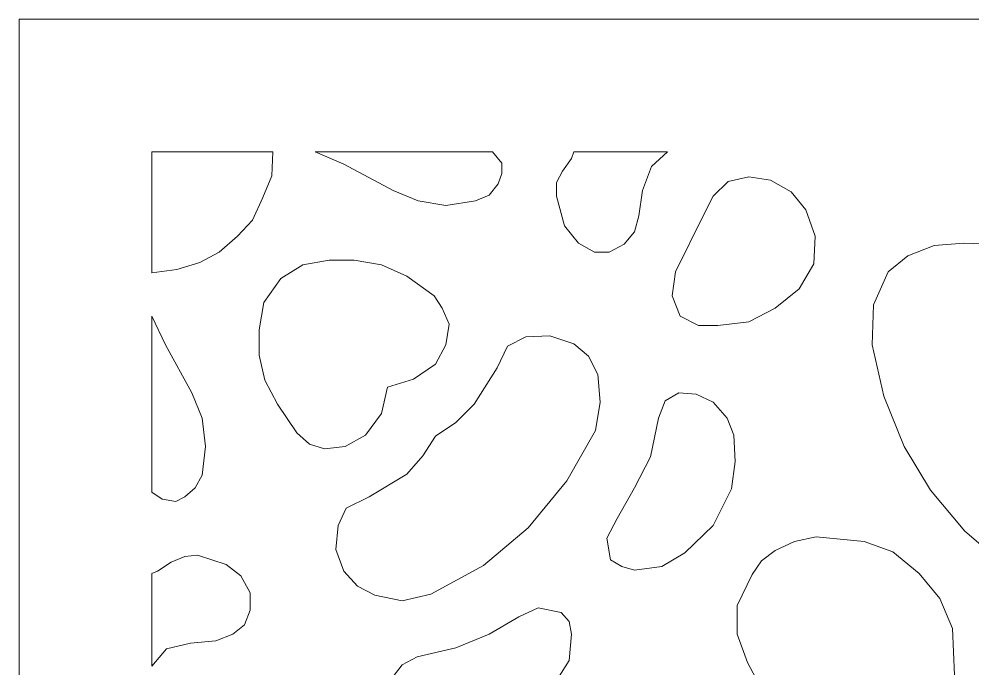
# Model space of a CAD drawing. Header units: centimetres. Extents: x -7.3 to 5.6, y -12.5 to 13.9.
# Drawn here: x -7.261 to -2.605, y -2.775 to 0.398 of the extents above; entities that cross this region are included whole.
import ezdxf

# ---------------------------------------------------------------- set-up
doc = ezdxf.new("R2010")
doc.units = ezdxf.units.CM
doc.header["$MEASUREMENT"] = 0
doc.layers.add('layer 1', color=7, linetype='Continuous')

msp = doc.modelspace()

# ---------------------------------------------------------------- linework, layer by layer
at = {"layer": 'layer 1', "color": 177, "lineweight": 9}
for points, knots in [([(-7.26074, 0.39811), (-7.26074, 0.39811), (5.63915, 0.39811), (5.63915, 0.39811), (5.63915, 0.39811), (5.63915, 0.39811), (5.63915, -12.48503), (5.63915, -12.48503), (5.63915, -12.48503), (5.63915, -12.48503), (-7.26074, -12.48503), (-7.26074, -12.48503), (-7.26074, -12.48503), (-7.26074, -12.48503), (-7.26074, 0.39811), (-7.26074, 0.39811)], [0, 0, 0, 0, 0.2, 0.2, 0.2, 0.2, 0.4, 0.4, 0.4, 0.4, 0.6, 0.6, 0.6, 0.6, 1, 1, 1, 1]), ([(-6.61323, -0.84108), (-6.61323, -0.84108), (-6.49043, -0.82434), (-6.49043, -0.82434), (-6.49043, -0.82434), (-6.49043, -0.82434), (-6.37879, -0.79084), (-6.37879, -0.79084), (-6.37879, -0.79084), (-6.37879, -0.79084), (-6.2839, -0.74061), (-6.2839, -0.74061), (-6.2839, -0.74061), (-6.2839, -0.74061), (-6.19459, -0.66246), (-6.19459, -0.66246), (-6.19459, -0.66246), (-6.19459, -0.66246), (-6.12202, -0.58431), (-6.12202, -0.58431), (-6.12202, -0.58431), (-6.12202, -0.58431), (-6.07178, -0.47267), (-6.07178, -0.47267), (-6.07178, -0.47267), (-6.07178, -0.47267), (-6.02713, -0.36662), (-6.02713, -0.36662), (-6.02713, -0.36662), (-6.02713, -0.36662), (-6.02155, -0.2494), (-6.02155, -0.2494), (-6.02155, -0.2494), (-6.02155, -0.2494), (-6.61323, -0.2494), (-6.61323, -0.2494), (-6.61323, -0.2494), (-6.61323, -0.2494), (-6.61323, -0.84108), (-6.61323, -0.84108)], [0, 0, 0, 0, 0.0909091, 0.0909091, 0.0909091, 0.0909091, 0.1818182, 0.1818182, 0.1818182, 0.1818182, 0.2727273, 0.2727273, 0.2727273, 0.2727273, 0.3636364, 0.3636364, 0.3636364, 0.3636364, 0.4545455, 0.4545455, 0.4545455, 0.4545455, 0.5454545, 0.5454545, 0.5454545, 0.5454545, 0.6363636, 0.6363636, 0.6363636, 0.6363636, 0.7272727, 0.7272727, 0.7272727, 0.7272727, 0.8181818, 0.8181818, 0.8181818, 0.8181818, 1, 1, 1, 1]), ([(-4.94981, -0.2494), (-4.94981, -0.2494), (-4.90516, -0.30522), (-4.90516, -0.30522), (-4.90516, -0.30522), (-4.90516, -0.30522), (-4.90516, -0.35545), (-4.90516, -0.35545), (-4.90516, -0.35545), (-4.90516, -0.35545), (-4.9219, -0.40569), (-4.9219, -0.40569), (-4.9219, -0.40569), (-4.9219, -0.40569), (-4.96656, -0.46151), (-4.96656, -0.46151), (-4.96656, -0.46151), (-4.96656, -0.46151), (-5.03354, -0.48942), (-5.03354, -0.48942), (-5.03354, -0.48942), (-5.03354, -0.48942), (-5.17867, -0.51175), (-5.17867, -0.51175), (-5.17867, -0.51175), (-5.17867, -0.51175), (-5.31264, -0.48942), (-5.31264, -0.48942), (-5.31264, -0.48942), (-5.31264, -0.48942), (-5.43544, -0.43918), (-5.43544, -0.43918), (-5.43544, -0.43918), (-5.43544, -0.43918), (-5.67547, -0.3108), (-5.67547, -0.3108), (-5.67547, -0.3108), (-5.67547, -0.3108), (-5.81501, -0.2494), (-5.81501, -0.2494), (-5.81501, -0.2494), (-5.81501, -0.2494), (-4.94981, -0.2494), (-4.94981, -0.2494)], [0, 0, 0, 0, 0.0833333, 0.0833333, 0.0833333, 0.0833333, 0.1666667, 0.1666667, 0.1666667, 0.1666667, 0.25, 0.25, 0.25, 0.25, 0.3333333, 0.3333333, 0.3333333, 0.3333333, 0.4166667, 0.4166667, 0.4166667, 0.4166667, 0.5, 0.5, 0.5, 0.5, 0.5833333, 0.5833333, 0.5833333, 0.5833333, 0.6666667, 0.6666667, 0.6666667, 0.6666667, 0.75, 0.75, 0.75, 0.75, 0.8333333, 0.8333333, 0.8333333, 0.8333333, 1, 1, 1, 1]), ([(-4.09577, -0.2494), (-4.09577, -0.2494), (-4.17392, -0.32196), (-4.17392, -0.32196), (-4.17392, -0.32196), (-4.17392, -0.32196), (-4.21858, -0.43918), (-4.21858, -0.43918), (-4.21858, -0.43918), (-4.21858, -0.43918), (-4.23532, -0.56198), (-4.23532, -0.56198), (-4.23532, -0.56198), (-4.23532, -0.56198), (-4.25765, -0.64013), (-4.25765, -0.64013), (-4.25765, -0.64013), (-4.25765, -0.64013), (-4.30789, -0.70153), (-4.30789, -0.70153), (-4.30789, -0.70153), (-4.30789, -0.70153), (-4.38045, -0.74061), (-4.38045, -0.74061), (-4.38045, -0.74061), (-4.38045, -0.74061), (-4.45302, -0.74061), (-4.45302, -0.74061), (-4.45302, -0.74061), (-4.45302, -0.74061), (-4.53117, -0.69595), (-4.53117, -0.69595), (-4.53117, -0.69595), (-4.53117, -0.69595), (-4.59815, -0.61222), (-4.59815, -0.61222), (-4.59815, -0.61222), (-4.59815, -0.61222), (-4.63722, -0.46709), (-4.63722, -0.46709), (-4.63722, -0.46709), (-4.63722, -0.46709), (-4.63722, -0.40011), (-4.63722, -0.40011), (-4.63722, -0.40011), (-4.63722, -0.40011), (-4.60931, -0.34429), (-4.60931, -0.34429), (-4.60931, -0.34429), (-4.60931, -0.34429), (-4.56466, -0.28289), (-4.56466, -0.28289), (-4.56466, -0.28289), (-4.56466, -0.28289), (-4.55349, -0.2494), (-4.55349, -0.2494), (-4.55349, -0.2494), (-4.55349, -0.2494), (-4.09577, -0.2494), (-4.09577, -0.2494)], [0, 0, 0, 0, 0.0625, 0.0625, 0.0625, 0.0625, 0.125, 0.125, 0.125, 0.125, 0.1875, 0.1875, 0.1875, 0.1875, 0.25, 0.25, 0.25, 0.25, 0.3125, 0.3125, 0.3125, 0.3125, 0.375, 0.375, 0.375, 0.375, 0.4375, 0.4375, 0.4375, 0.4375, 0.5, 0.5, 0.5, 0.5, 0.5625, 0.5625, 0.5625, 0.5625, 0.625, 0.625, 0.625, 0.625, 0.6875, 0.6875, 0.6875, 0.6875, 0.75, 0.75, 0.75, 0.75, 0.8125, 0.8125, 0.8125, 0.8125, 0.875, 0.875, 0.875, 0.875, 1, 1, 1, 1]), ([(-4.03437, -1.0532), (-4.03437, -1.0532), (-4.07345, -0.95272), (-4.07345, -0.95272), (-4.07345, -0.95272), (-4.07345, -0.95272), (-4.0567, -0.8355), (-4.0567, -0.8355), (-4.0567, -0.8355), (-4.0567, -0.8355), (-3.92273, -0.56198), (-3.92273, -0.56198), (-3.92273, -0.56198), (-3.92273, -0.56198), (-3.8725, -0.46709), (-3.8725, -0.46709), (-3.8725, -0.46709), (-3.8725, -0.46709), (-3.79993, -0.39453), (-3.79993, -0.39453), (-3.79993, -0.39453), (-3.79993, -0.39453), (-3.69946, -0.3722), (-3.69946, -0.3722), (-3.69946, -0.3722), (-3.69946, -0.3722), (-3.5934, -0.38894), (-3.5934, -0.38894), (-3.5934, -0.38894), (-3.5934, -0.38894), (-3.49292, -0.44476), (-3.49292, -0.44476), (-3.49292, -0.44476), (-3.49292, -0.44476), (-3.42036, -0.53408), (-3.42036, -0.53408), (-3.42036, -0.53408), (-3.42036, -0.53408), (-3.3757, -0.66246), (-3.3757, -0.66246), (-3.3757, -0.66246), (-3.3757, -0.66246), (-3.38128, -0.79643), (-3.38128, -0.79643), (-3.38128, -0.79643), (-3.38128, -0.79643), (-3.45385, -0.91923), (-3.45385, -0.91923), (-3.45385, -0.91923), (-3.45385, -0.91923), (-3.57107, -1.01412), (-3.57107, -1.01412), (-3.57107, -1.01412), (-3.57107, -1.01412), (-3.69946, -1.08111), (-3.69946, -1.08111), (-3.69946, -1.08111), (-3.69946, -1.08111), (-3.85017, -1.09785), (-3.85017, -1.09785), (-3.85017, -1.09785), (-3.85017, -1.09785), (-3.94506, -1.09785), (-3.94506, -1.09785), (-3.94506, -1.09785), (-3.94506, -1.09785), (-4.03437, -1.0532), (-4.03437, -1.0532)], [0, 0, 0, 0, 0.0555556, 0.0555556, 0.0555556, 0.0555556, 0.1111111, 0.1111111, 0.1111111, 0.1111111, 0.1666667, 0.1666667, 0.1666667, 0.1666667, 0.2222222, 0.2222222, 0.2222222, 0.2222222, 0.2777778, 0.2777778, 0.2777778, 0.2777778, 0.3333333, 0.3333333, 0.3333333, 0.3333333, 0.3888889, 0.3888889, 0.3888889, 0.3888889, 0.4444444, 0.4444444, 0.4444444, 0.4444444, 0.5, 0.5, 0.5, 0.5, 0.5555556, 0.5555556, 0.5555556, 0.5555556, 0.6111111, 0.6111111, 0.6111111, 0.6111111, 0.6666667, 0.6666667, 0.6666667, 0.6666667, 0.7222222, 0.7222222, 0.7222222, 0.7222222, 0.7777778, 0.7777778, 0.7777778, 0.7777778, 0.8333333, 0.8333333, 0.8333333, 0.8333333, 0.8888889, 0.8888889, 0.8888889, 0.8888889, 1, 1, 1, 1]), ([(-1.88532, -1.31555), (-1.88532, -1.31555), (-1.71786, -1.35462), (-1.71786, -1.35462), (-1.71786, -1.35462), (-1.71786, -1.35462), (-1.57273, -1.42719), (-1.57273, -1.42719), (-1.57273, -1.42719), (-1.57273, -1.42719), (-1.46109, -1.52766), (-1.46109, -1.52766), (-1.46109, -1.52766), (-1.46109, -1.52766), (-1.3662, -1.64488), (-1.3662, -1.64488), (-1.3662, -1.64488), (-1.3662, -1.64488), (-1.29922, -1.78443), (-1.29922, -1.78443), (-1.29922, -1.78443), (-1.29922, -1.78443), (-1.26573, -1.94073), (-1.26573, -1.94073), (-1.26573, -1.94073), (-1.26573, -1.94073), (-1.24898, -2.08586), (-1.24898, -2.08586), (-1.24898, -2.08586), (-1.24898, -2.08586), (-1.27131, -2.22541), (-1.27131, -2.22541), (-1.27131, -2.22541), (-1.27131, -2.22541), (-1.31596, -2.34821), (-1.31596, -2.34821), (-1.31596, -2.34821), (-1.31596, -2.34821), (-1.40527, -2.45985), (-1.40527, -2.45985), (-1.40527, -2.45985), (-1.40527, -2.45985), (-1.56715, -2.52683), (-1.56715, -2.52683), (-1.56715, -2.52683), (-1.56715, -2.52683), (-1.74577, -2.54358), (-1.74577, -2.54358), (-1.74577, -2.54358), (-1.74577, -2.54358), (-2.00254, -2.48776), (-2.00254, -2.48776), (-2.00254, -2.48776), (-2.00254, -2.48776), (-2.2314, -2.39286), (-2.2314, -2.39286), (-2.2314, -2.39286), (-2.2314, -2.39286), (-2.45468, -2.26448), (-2.45468, -2.26448), (-2.45468, -2.26448), (-2.45468, -2.26448), (-2.64447, -2.1026), (-2.64447, -2.1026), (-2.64447, -2.1026), (-2.64447, -2.1026), (-2.81193, -1.90165), (-2.81193, -1.90165), (-2.81193, -1.90165), (-2.81193, -1.90165), (-2.94031, -1.68954), (-2.94031, -1.68954), (-2.94031, -1.68954), (-2.94031, -1.68954), (-3.04079, -1.44393), (-3.04079, -1.44393), (-3.04079, -1.44393), (-3.04079, -1.44393), (-3.09661, -1.19275), (-3.09661, -1.19275), (-3.09661, -1.19275), (-3.09661, -1.19275), (-3.09102, -0.99738), (-3.09102, -0.99738), (-3.09102, -0.99738), (-3.09102, -0.99738), (-3.01846, -0.8355), (-3.01846, -0.8355), (-3.01846, -0.8355), (-3.01846, -0.8355), (-2.92356, -0.75735), (-2.92356, -0.75735), (-2.92356, -0.75735), (-2.92356, -0.75735), (-2.79518, -0.70712), (-2.79518, -0.70712), (-2.79518, -0.70712), (-2.79518, -0.70712), (-2.65005, -0.69595), (-2.65005, -0.69595), (-2.65005, -0.69595), (-2.65005, -0.69595), (-2.50492, -0.70153), (-2.50492, -0.70153), (-2.50492, -0.70153), (-2.50492, -0.70153), (-2.35421, -0.74061), (-2.35421, -0.74061), (-2.35421, -0.74061), (-2.35421, -0.74061), (-2.20908, -0.80201), (-2.20908, -0.80201), (-2.20908, -0.80201), (-2.20908, -0.80201), (-2.09185, -0.89132), (-2.09185, -0.89132), (-2.09185, -0.89132), (-2.09185, -0.89132), (-1.99696, -1.00854), (-1.99696, -1.00854), (-1.99696, -1.00854), (-1.99696, -1.00854), (-1.9244, -1.16484), (-1.9244, -1.16484), (-1.9244, -1.16484), (-1.9244, -1.16484), (-1.88532, -1.31555), (-1.88532, -1.31555)], [0, 0, 0, 0, 0.030303, 0.030303, 0.030303, 0.030303, 0.0606061, 0.0606061, 0.0606061, 0.0606061, 0.0909091, 0.0909091, 0.0909091, 0.0909091, 0.1212121, 0.1212121, 0.1212121, 0.1212121, 0.1515152, 0.1515152, 0.1515152, 0.1515152, 0.1818182, 0.1818182, 0.1818182, 0.1818182, 0.2121212, 0.2121212, 0.2121212, 0.2121212, 0.2424242, 0.2424242, 0.2424242, 0.2424242, 0.2727273, 0.2727273, 0.2727273, 0.2727273, 0.3030303, 0.3030303, 0.3030303, 0.3030303, 0.3333333, 0.3333333, 0.3333333, 0.3333333, 0.3636364, 0.3636364, 0.3636364, 0.3636364, 0.3939394, 0.3939394, 0.3939394, 0.3939394, 0.4242424, 0.4242424, 0.4242424, 0.4242424, 0.4545455, 0.4545455, 0.4545455, 0.4545455, 0.4848485, 0.4848485, 0.4848485, 0.4848485, 0.5151515, 0.5151515, 0.5151515, 0.5151515, 0.5454545, 0.5454545, 0.5454545, 0.5454545, 0.5757576, 0.5757576, 0.5757576, 0.5757576, 0.6060606, 0.6060606, 0.6060606, 0.6060606, 0.6363636, 0.6363636, 0.6363636, 0.6363636, 0.6666667, 0.6666667, 0.6666667, 0.6666667, 0.6969697, 0.6969697, 0.6969697, 0.6969697, 0.7272727, 0.7272727, 0.7272727, 0.7272727, 0.7575758, 0.7575758, 0.7575758, 0.7575758, 0.7878788, 0.7878788, 0.7878788, 0.7878788, 0.8181818, 0.8181818, 0.8181818, 0.8181818, 0.8484848, 0.8484848, 0.8484848, 0.8484848, 0.8787879, 0.8787879, 0.8787879, 0.8787879, 0.9090909, 0.9090909, 0.9090909, 0.9090909, 0.9393939, 0.9393939, 0.9393939, 0.9393939, 1, 1, 1, 1]), ([(-6.0662, -0.98621), (-6.0662, -0.98621), (-5.98247, -0.86899), (-5.98247, -0.86899), (-5.98247, -0.86899), (-5.98247, -0.86899), (-5.87642, -0.80201), (-5.87642, -0.80201), (-5.87642, -0.80201), (-5.87642, -0.80201), (-5.74803, -0.77968), (-5.74803, -0.77968), (-5.74803, -0.77968), (-5.74803, -0.77968), (-5.62523, -0.77968), (-5.62523, -0.77968), (-5.62523, -0.77968), (-5.62523, -0.77968), (-5.49126, -0.80201), (-5.49126, -0.80201), (-5.49126, -0.80201), (-5.49126, -0.80201), (-5.36846, -0.85783), (-5.36846, -0.85783), (-5.36846, -0.85783), (-5.36846, -0.85783), (-5.23449, -0.95272), (-5.23449, -0.95272), (-5.23449, -0.95272), (-5.23449, -0.95272), (-5.19542, -1.01412), (-5.19542, -1.01412), (-5.19542, -1.01412), (-5.19542, -1.01412), (-5.16193, -1.09227), (-5.16193, -1.09227), (-5.16193, -1.09227), (-5.16193, -1.09227), (-5.17867, -1.19275), (-5.17867, -1.19275), (-5.17867, -1.19275), (-5.17867, -1.19275), (-5.22891, -1.28764), (-5.22891, -1.28764), (-5.22891, -1.28764), (-5.22891, -1.28764), (-5.33497, -1.3602), (-5.33497, -1.3602), (-5.33497, -1.3602), (-5.33497, -1.3602), (-5.46335, -1.39928), (-5.46335, -1.39928), (-5.46335, -1.39928), (-5.46335, -1.39928), (-5.49126, -1.52766), (-5.49126, -1.52766), (-5.49126, -1.52766), (-5.49126, -1.52766), (-5.56941, -1.63372), (-5.56941, -1.63372), (-5.56941, -1.63372), (-5.56941, -1.63372), (-5.66988, -1.68954), (-5.66988, -1.68954), (-5.66988, -1.68954), (-5.66988, -1.68954), (-5.77036, -1.7007), (-5.77036, -1.7007), (-5.77036, -1.7007), (-5.77036, -1.7007), (-5.84292, -1.67837), (-5.84292, -1.67837), (-5.84292, -1.67837), (-5.84292, -1.67837), (-5.90433, -1.62256), (-5.90433, -1.62256), (-5.90433, -1.62256), (-5.90433, -1.62256), (-5.99922, -1.48301), (-5.99922, -1.48301), (-5.99922, -1.48301), (-5.99922, -1.48301), (-6.06062, -1.36579), (-6.06062, -1.36579), (-6.06062, -1.36579), (-6.06062, -1.36579), (-6.08853, -1.24298), (-6.08853, -1.24298), (-6.08853, -1.24298), (-6.08853, -1.24298), (-6.08853, -1.12018), (-6.08853, -1.12018), (-6.08853, -1.12018), (-6.08853, -1.12018), (-6.0662, -0.98621), (-6.0662, -0.98621)], [0, 0, 0, 0, 0.04, 0.04, 0.04, 0.04, 0.08, 0.08, 0.08, 0.08, 0.12, 0.12, 0.12, 0.12, 0.16, 0.16, 0.16, 0.16, 0.2, 0.2, 0.2, 0.2, 0.24, 0.24, 0.24, 0.24, 0.28, 0.28, 0.28, 0.28, 0.32, 0.32, 0.32, 0.32, 0.36, 0.36, 0.36, 0.36, 0.4, 0.4, 0.4, 0.4, 0.44, 0.44, 0.44, 0.44, 0.48, 0.48, 0.48, 0.48, 0.52, 0.52, 0.52, 0.52, 0.56, 0.56, 0.56, 0.56, 0.6, 0.6, 0.6, 0.6, 0.64, 0.64, 0.64, 0.64, 0.68, 0.68, 0.68, 0.68, 0.72, 0.72, 0.72, 0.72, 0.76, 0.76, 0.76, 0.76, 0.8, 0.8, 0.8, 0.8, 0.84, 0.84, 0.84, 0.84, 0.88, 0.88, 0.88, 0.88, 0.92, 0.92, 0.92, 0.92, 1, 1, 1, 1]), ([(-6.61323, -1.0532), (-6.61323, -1.0532), (-6.54625, -1.19275), (-6.54625, -1.19275), (-6.54625, -1.19275), (-6.54625, -1.19275), (-6.41787, -1.42719), (-6.41787, -1.42719), (-6.41787, -1.42719), (-6.41787, -1.42719), (-6.36763, -1.54999), (-6.36763, -1.54999), (-6.36763, -1.54999), (-6.36763, -1.54999), (-6.35088, -1.68954), (-6.35088, -1.68954), (-6.35088, -1.68954), (-6.35088, -1.68954), (-6.36763, -1.82909), (-6.36763, -1.82909), (-6.36763, -1.82909), (-6.36763, -1.82909), (-6.40112, -1.89049), (-6.40112, -1.89049), (-6.40112, -1.89049), (-6.40112, -1.89049), (-6.45136, -1.93514), (-6.45136, -1.93514), (-6.45136, -1.93514), (-6.45136, -1.93514), (-6.49601, -1.95747), (-6.49601, -1.95747), (-6.49601, -1.95747), (-6.49601, -1.95747), (-6.563, -1.94631), (-6.563, -1.94631), (-6.563, -1.94631), (-6.563, -1.94631), (-6.61323, -1.91282), (-6.61323, -1.91282), (-6.61323, -1.91282), (-6.61323, -1.91282), (-6.61323, -1.0532), (-6.61323, -1.0532)], [0, 0, 0, 0, 0.0833333, 0.0833333, 0.0833333, 0.0833333, 0.1666667, 0.1666667, 0.1666667, 0.1666667, 0.25, 0.25, 0.25, 0.25, 0.3333333, 0.3333333, 0.3333333, 0.3333333, 0.4166667, 0.4166667, 0.4166667, 0.4166667, 0.5, 0.5, 0.5, 0.5, 0.5833333, 0.5833333, 0.5833333, 0.5833333, 0.6666667, 0.6666667, 0.6666667, 0.6666667, 0.75, 0.75, 0.75, 0.75, 0.8333333, 0.8333333, 0.8333333, 0.8333333, 1, 1, 1, 1]), ([(-5.22891, -1.6393), (-5.22891, -1.6393), (-5.12844, -1.57232), (-5.12844, -1.57232), (-5.12844, -1.57232), (-5.12844, -1.57232), (-5.03912, -1.48301), (-5.03912, -1.48301), (-5.03912, -1.48301), (-5.03912, -1.48301), (-4.92748, -1.30438), (-4.92748, -1.30438), (-4.92748, -1.30438), (-4.92748, -1.30438), (-4.87725, -1.19833), (-4.87725, -1.19833), (-4.87725, -1.19833), (-4.87725, -1.19833), (-4.78794, -1.15367), (-4.78794, -1.15367), (-4.78794, -1.15367), (-4.78794, -1.15367), (-4.67072, -1.14809), (-4.67072, -1.14809), (-4.67072, -1.14809), (-4.67072, -1.14809), (-4.55349, -1.18716), (-4.55349, -1.18716), (-4.55349, -1.18716), (-4.55349, -1.18716), (-4.48093, -1.24856), (-4.48093, -1.24856), (-4.48093, -1.24856), (-4.48093, -1.24856), (-4.43627, -1.33788), (-4.43627, -1.33788), (-4.43627, -1.33788), (-4.43627, -1.33788), (-4.42511, -1.47184), (-4.42511, -1.47184), (-4.42511, -1.47184), (-4.42511, -1.47184), (-4.44744, -1.61139), (-4.44744, -1.61139), (-4.44744, -1.61139), (-4.44744, -1.61139), (-4.58699, -1.857), (-4.58699, -1.857), (-4.58699, -1.857), (-4.58699, -1.857), (-4.77677, -2.08586), (-4.77677, -2.08586), (-4.77677, -2.08586), (-4.77677, -2.08586), (-4.99447, -2.27006), (-4.99447, -2.27006), (-4.99447, -2.27006), (-4.99447, -2.27006), (-5.25124, -2.40961), (-5.25124, -2.40961), (-5.25124, -2.40961), (-5.25124, -2.40961), (-5.39079, -2.4431), (-5.39079, -2.4431), (-5.39079, -2.4431), (-5.39079, -2.4431), (-5.52475, -2.41519), (-5.52475, -2.41519), (-5.52475, -2.41519), (-5.52475, -2.41519), (-5.60848, -2.37054), (-5.60848, -2.37054), (-5.60848, -2.37054), (-5.60848, -2.37054), (-5.67547, -2.29797), (-5.67547, -2.29797), (-5.67547, -2.29797), (-5.67547, -2.29797), (-5.71454, -2.19191), (-5.71454, -2.19191), (-5.71454, -2.19191), (-5.71454, -2.19191), (-5.70338, -2.07469), (-5.70338, -2.07469), (-5.70338, -2.07469), (-5.70338, -2.07469), (-5.6643, -1.99096), (-5.6643, -1.99096), (-5.6643, -1.99096), (-5.6643, -1.99096), (-5.55266, -1.93514), (-5.55266, -1.93514), (-5.55266, -1.93514), (-5.55266, -1.93514), (-5.36846, -1.82351), (-5.36846, -1.82351), (-5.36846, -1.82351), (-5.36846, -1.82351), (-5.29031, -1.73419), (-5.29031, -1.73419), (-5.29031, -1.73419), (-5.29031, -1.73419), (-5.22891, -1.6393), (-5.22891, -1.6393)], [0, 0, 0, 0, 0.037037, 0.037037, 0.037037, 0.037037, 0.0740741, 0.0740741, 0.0740741, 0.0740741, 0.1111111, 0.1111111, 0.1111111, 0.1111111, 0.1481481, 0.1481481, 0.1481481, 0.1481481, 0.1851852, 0.1851852, 0.1851852, 0.1851852, 0.2222222, 0.2222222, 0.2222222, 0.2222222, 0.2592593, 0.2592593, 0.2592593, 0.2592593, 0.2962963, 0.2962963, 0.2962963, 0.2962963, 0.3333333, 0.3333333, 0.3333333, 0.3333333, 0.3703704, 0.3703704, 0.3703704, 0.3703704, 0.4074074, 0.4074074, 0.4074074, 0.4074074, 0.4444444, 0.4444444, 0.4444444, 0.4444444, 0.4814815, 0.4814815, 0.4814815, 0.4814815, 0.5185185, 0.5185185, 0.5185185, 0.5185185, 0.5555556, 0.5555556, 0.5555556, 0.5555556, 0.5925926, 0.5925926, 0.5925926, 0.5925926, 0.6296296, 0.6296296, 0.6296296, 0.6296296, 0.6666667, 0.6666667, 0.6666667, 0.6666667, 0.7037037, 0.7037037, 0.7037037, 0.7037037, 0.7407407, 0.7407407, 0.7407407, 0.7407407, 0.7777778, 0.7777778, 0.7777778, 0.7777778, 0.8148148, 0.8148148, 0.8148148, 0.8148148, 0.8518519, 0.8518519, 0.8518519, 0.8518519, 0.8888889, 0.8888889, 0.8888889, 0.8888889, 0.9259259, 0.9259259, 0.9259259, 0.9259259, 1, 1, 1, 1]), ([(-4.03995, -1.42719), (-4.03995, -1.42719), (-3.95623, -1.43277), (-3.95623, -1.43277), (-3.95623, -1.43277), (-3.95623, -1.43277), (-3.8725, -1.47184), (-3.8725, -1.47184), (-3.8725, -1.47184), (-3.8725, -1.47184), (-3.80551, -1.54999), (-3.80551, -1.54999), (-3.80551, -1.54999), (-3.80551, -1.54999), (-3.77202, -1.63372), (-3.77202, -1.63372), (-3.77202, -1.63372), (-3.77202, -1.63372), (-3.76644, -1.7621), (-3.76644, -1.7621), (-3.76644, -1.7621), (-3.76644, -1.7621), (-3.78319, -1.89607), (-3.78319, -1.89607), (-3.78319, -1.89607), (-3.78319, -1.89607), (-3.8725, -2.07469), (-3.8725, -2.07469), (-3.8725, -2.07469), (-3.8725, -2.07469), (-4.01205, -2.20866), (-4.01205, -2.20866), (-4.01205, -2.20866), (-4.01205, -2.20866), (-4.12368, -2.27564), (-4.12368, -2.27564), (-4.12368, -2.27564), (-4.12368, -2.27564), (-4.25765, -2.29239), (-4.25765, -2.29239), (-4.25765, -2.29239), (-4.25765, -2.29239), (-4.31905, -2.27564), (-4.31905, -2.27564), (-4.31905, -2.27564), (-4.31905, -2.27564), (-4.37487, -2.24215), (-4.37487, -2.24215), (-4.37487, -2.24215), (-4.37487, -2.24215), (-4.39162, -2.13609), (-4.39162, -2.13609), (-4.39162, -2.13609), (-4.39162, -2.13609), (-4.34138, -2.0412), (-4.34138, -2.0412), (-4.34138, -2.0412), (-4.34138, -2.0412), (-4.25765, -1.89049), (-4.25765, -1.89049), (-4.25765, -1.89049), (-4.25765, -1.89049), (-4.1795, -1.73978), (-4.1795, -1.73978), (-4.1795, -1.73978), (-4.1795, -1.73978), (-4.14043, -1.54999), (-4.14043, -1.54999), (-4.14043, -1.54999), (-4.14043, -1.54999), (-4.10694, -1.46626), (-4.10694, -1.46626), (-4.10694, -1.46626), (-4.10694, -1.46626), (-4.03995, -1.42719), (-4.03995, -1.42719)], [0, 0, 0, 0, 0.05, 0.05, 0.05, 0.05, 0.1, 0.1, 0.1, 0.1, 0.15, 0.15, 0.15, 0.15, 0.2, 0.2, 0.2, 0.2, 0.25, 0.25, 0.25, 0.25, 0.3, 0.3, 0.3, 0.3, 0.35, 0.35, 0.35, 0.35, 0.4, 0.4, 0.4, 0.4, 0.45, 0.45, 0.45, 0.45, 0.5, 0.5, 0.5, 0.5, 0.55, 0.55, 0.55, 0.55, 0.6, 0.6, 0.6, 0.6, 0.65, 0.65, 0.65, 0.65, 0.7, 0.7, 0.7, 0.7, 0.75, 0.75, 0.75, 0.75, 0.8, 0.8, 0.8, 0.8, 0.85, 0.85, 0.85, 0.85, 0.9, 0.9, 0.9, 0.9, 1, 1, 1, 1]), ([(-2.70587, -2.57707), (-2.70587, -2.57707), (-2.6947, -2.80593), (-2.6947, -2.80593), (-2.6947, -2.80593), (-2.6947, -2.80593), (-2.71703, -2.91757), (-2.71703, -2.91757), (-2.71703, -2.91757), (-2.71703, -2.91757), (-2.76169, -3.01804), (-2.76169, -3.01804), (-2.76169, -3.01804), (-2.76169, -3.01804), (-2.81751, -3.07386), (-2.81751, -3.07386), (-2.81751, -3.07386), (-2.81751, -3.07386), (-2.88449, -3.12968), (-2.88449, -3.12968), (-2.88449, -3.12968), (-2.88449, -3.12968), (-3.02962, -3.1855), (-3.02962, -3.1855), (-3.02962, -3.1855), (-3.02962, -3.1855), (-3.16917, -3.1855), (-3.16917, -3.1855), (-3.16917, -3.1855), (-3.16917, -3.1855), (-3.30872, -3.15201), (-3.30872, -3.15201), (-3.30872, -3.15201), (-3.30872, -3.15201), (-3.44269, -3.07386), (-3.44269, -3.07386), (-3.44269, -3.07386), (-3.44269, -3.07386), (-3.55991, -2.99572), (-3.55991, -2.99572), (-3.55991, -2.99572), (-3.55991, -2.99572), (-3.63805, -2.87291), (-3.63805, -2.87291), (-3.63805, -2.87291), (-3.63805, -2.87291), (-3.70504, -2.74453), (-3.70504, -2.74453), (-3.70504, -2.74453), (-3.70504, -2.74453), (-3.75528, -2.60498), (-3.75528, -2.60498), (-3.75528, -2.60498), (-3.75528, -2.60498), (-3.75528, -2.46543), (-3.75528, -2.46543), (-3.75528, -2.46543), (-3.75528, -2.46543), (-3.68271, -2.31472), (-3.68271, -2.31472), (-3.68271, -2.31472), (-3.68271, -2.31472), (-3.63805, -2.24773), (-3.63805, -2.24773), (-3.63805, -2.24773), (-3.63805, -2.24773), (-3.57107, -2.1975), (-3.57107, -2.1975), (-3.57107, -2.1975), (-3.57107, -2.1975), (-3.47618, -2.15284), (-3.47618, -2.15284), (-3.47618, -2.15284), (-3.47618, -2.15284), (-3.37012, -2.13051), (-3.37012, -2.13051), (-3.37012, -2.13051), (-3.37012, -2.13051), (-3.13568, -2.15284), (-3.13568, -2.15284), (-3.13568, -2.15284), (-3.13568, -2.15284), (-2.99613, -2.20308), (-2.99613, -2.20308), (-2.99613, -2.20308), (-2.99613, -2.20308), (-2.86775, -2.30914), (-2.86775, -2.30914), (-2.86775, -2.30914), (-2.86775, -2.30914), (-2.76727, -2.43194), (-2.76727, -2.43194), (-2.76727, -2.43194), (-2.76727, -2.43194), (-2.70587, -2.57707), (-2.70587, -2.57707)], [0, 0, 0, 0, 0.04, 0.04, 0.04, 0.04, 0.08, 0.08, 0.08, 0.08, 0.12, 0.12, 0.12, 0.12, 0.16, 0.16, 0.16, 0.16, 0.2, 0.2, 0.2, 0.2, 0.24, 0.24, 0.24, 0.24, 0.28, 0.28, 0.28, 0.28, 0.32, 0.32, 0.32, 0.32, 0.36, 0.36, 0.36, 0.36, 0.4, 0.4, 0.4, 0.4, 0.44, 0.44, 0.44, 0.44, 0.48, 0.48, 0.48, 0.48, 0.52, 0.52, 0.52, 0.52, 0.56, 0.56, 0.56, 0.56, 0.6, 0.6, 0.6, 0.6, 0.64, 0.64, 0.64, 0.64, 0.68, 0.68, 0.68, 0.68, 0.72, 0.72, 0.72, 0.72, 0.76, 0.76, 0.76, 0.76, 0.8, 0.8, 0.8, 0.8, 0.84, 0.84, 0.84, 0.84, 0.88, 0.88, 0.88, 0.88, 0.92, 0.92, 0.92, 0.92, 1, 1, 1, 1]), ([(-6.61323, -2.30914), (-6.61323, -2.30914), (-6.58532, -2.29797), (-6.58532, -2.29797), (-6.58532, -2.29797), (-6.58532, -2.29797), (-6.51834, -2.25332), (-6.51834, -2.25332), (-6.51834, -2.25332), (-6.51834, -2.25332), (-6.45136, -2.22541), (-6.45136, -2.22541), (-6.45136, -2.22541), (-6.45136, -2.22541), (-6.38996, -2.21982), (-6.38996, -2.21982), (-6.38996, -2.21982), (-6.38996, -2.21982), (-6.25041, -2.26448), (-6.25041, -2.26448), (-6.25041, -2.26448), (-6.25041, -2.26448), (-6.17784, -2.3203), (-6.17784, -2.3203), (-6.17784, -2.3203), (-6.17784, -2.3203), (-6.13319, -2.40403), (-6.13319, -2.40403), (-6.13319, -2.40403), (-6.13319, -2.40403), (-6.13319, -2.48776), (-6.13319, -2.48776), (-6.13319, -2.48776), (-6.13319, -2.48776), (-6.1611, -2.56032), (-6.1611, -2.56032), (-6.1611, -2.56032), (-6.1611, -2.56032), (-6.21692, -2.60498), (-6.21692, -2.60498), (-6.21692, -2.60498), (-6.21692, -2.60498), (-6.30064, -2.63847), (-6.30064, -2.63847), (-6.30064, -2.63847), (-6.30064, -2.63847), (-6.42345, -2.64963), (-6.42345, -2.64963), (-6.42345, -2.64963), (-6.42345, -2.64963), (-6.54067, -2.67754), (-6.54067, -2.67754), (-6.54067, -2.67754), (-6.54067, -2.67754), (-6.61323, -2.76127), (-6.61323, -2.76127), (-6.61323, -2.76127), (-6.61323, -2.76127), (-6.61323, -2.30914), (-6.61323, -2.30914)], [0, 0, 0, 0, 0.0625, 0.0625, 0.0625, 0.0625, 0.125, 0.125, 0.125, 0.125, 0.1875, 0.1875, 0.1875, 0.1875, 0.25, 0.25, 0.25, 0.25, 0.3125, 0.3125, 0.3125, 0.3125, 0.375, 0.375, 0.375, 0.375, 0.4375, 0.4375, 0.4375, 0.4375, 0.5, 0.5, 0.5, 0.5, 0.5625, 0.5625, 0.5625, 0.5625, 0.625, 0.625, 0.625, 0.625, 0.6875, 0.6875, 0.6875, 0.6875, 0.75, 0.75, 0.75, 0.75, 0.8125, 0.8125, 0.8125, 0.8125, 0.875, 0.875, 0.875, 0.875, 1, 1, 1, 1]), ([(-5.43544, -2.81151), (-5.43544, -2.81151), (-5.39079, -2.75569), (-5.39079, -2.75569), (-5.39079, -2.75569), (-5.39079, -2.75569), (-5.31822, -2.71662), (-5.31822, -2.71662), (-5.31822, -2.71662), (-5.31822, -2.71662), (-5.12844, -2.67196), (-5.12844, -2.67196), (-5.12844, -2.67196), (-5.12844, -2.67196), (-4.96656, -2.60498), (-4.96656, -2.60498), (-4.96656, -2.60498), (-4.96656, -2.60498), (-4.82143, -2.52125), (-4.82143, -2.52125), (-4.82143, -2.52125), (-4.82143, -2.52125), (-4.72653, -2.47659), (-4.72653, -2.47659), (-4.72653, -2.47659), (-4.72653, -2.47659), (-4.6149, -2.49892), (-4.6149, -2.49892), (-4.6149, -2.49892), (-4.6149, -2.49892), (-4.57582, -2.54358), (-4.57582, -2.54358), (-4.57582, -2.54358), (-4.57582, -2.54358), (-4.56466, -2.60498), (-4.56466, -2.60498), (-4.56466, -2.60498), (-4.56466, -2.60498), (-4.57582, -2.73336), (-4.57582, -2.73336), (-4.57582, -2.73336), (-4.57582, -2.73336), (-4.64281, -2.83942), (-4.64281, -2.83942), (-4.64281, -2.83942), (-4.64281, -2.83942), (-4.78794, -2.99013), (-4.78794, -2.99013), (-4.78794, -2.99013), (-4.78794, -2.99013), (-4.96656, -3.07386), (-4.96656, -3.07386), (-4.96656, -3.07386), (-4.96656, -3.07386), (-5.08936, -3.10735), (-5.08936, -3.10735), (-5.08936, -3.10735), (-5.08936, -3.10735), (-5.22891, -3.09061), (-5.22891, -3.09061), (-5.22891, -3.09061), (-5.22891, -3.09061), (-5.31822, -3.05153), (-5.31822, -3.05153), (-5.31822, -3.05153), (-5.31822, -3.05153), (-5.3852, -2.99013), (-5.3852, -2.99013), (-5.3852, -2.99013), (-5.3852, -2.99013), (-5.42986, -2.9064), (-5.42986, -2.9064), (-5.42986, -2.9064), (-5.42986, -2.9064), (-5.43544, -2.81151), (-5.43544, -2.81151)], [0, 0, 0, 0, 0.05, 0.05, 0.05, 0.05, 0.1, 0.1, 0.1, 0.1, 0.15, 0.15, 0.15, 0.15, 0.2, 0.2, 0.2, 0.2, 0.25, 0.25, 0.25, 0.25, 0.3, 0.3, 0.3, 0.3, 0.35, 0.35, 0.35, 0.35, 0.4, 0.4, 0.4, 0.4, 0.45, 0.45, 0.45, 0.45, 0.5, 0.5, 0.5, 0.5, 0.55, 0.55, 0.55, 0.55, 0.6, 0.6, 0.6, 0.6, 0.65, 0.65, 0.65, 0.65, 0.7, 0.7, 0.7, 0.7, 0.75, 0.75, 0.75, 0.75, 0.8, 0.8, 0.8, 0.8, 0.85, 0.85, 0.85, 0.85, 0.9, 0.9, 0.9, 0.9, 1, 1, 1, 1])]:
    msp.add_open_spline(points, degree=3, knots=knots, dxfattribs=at)

doc.saveas('drawing.dxf')
